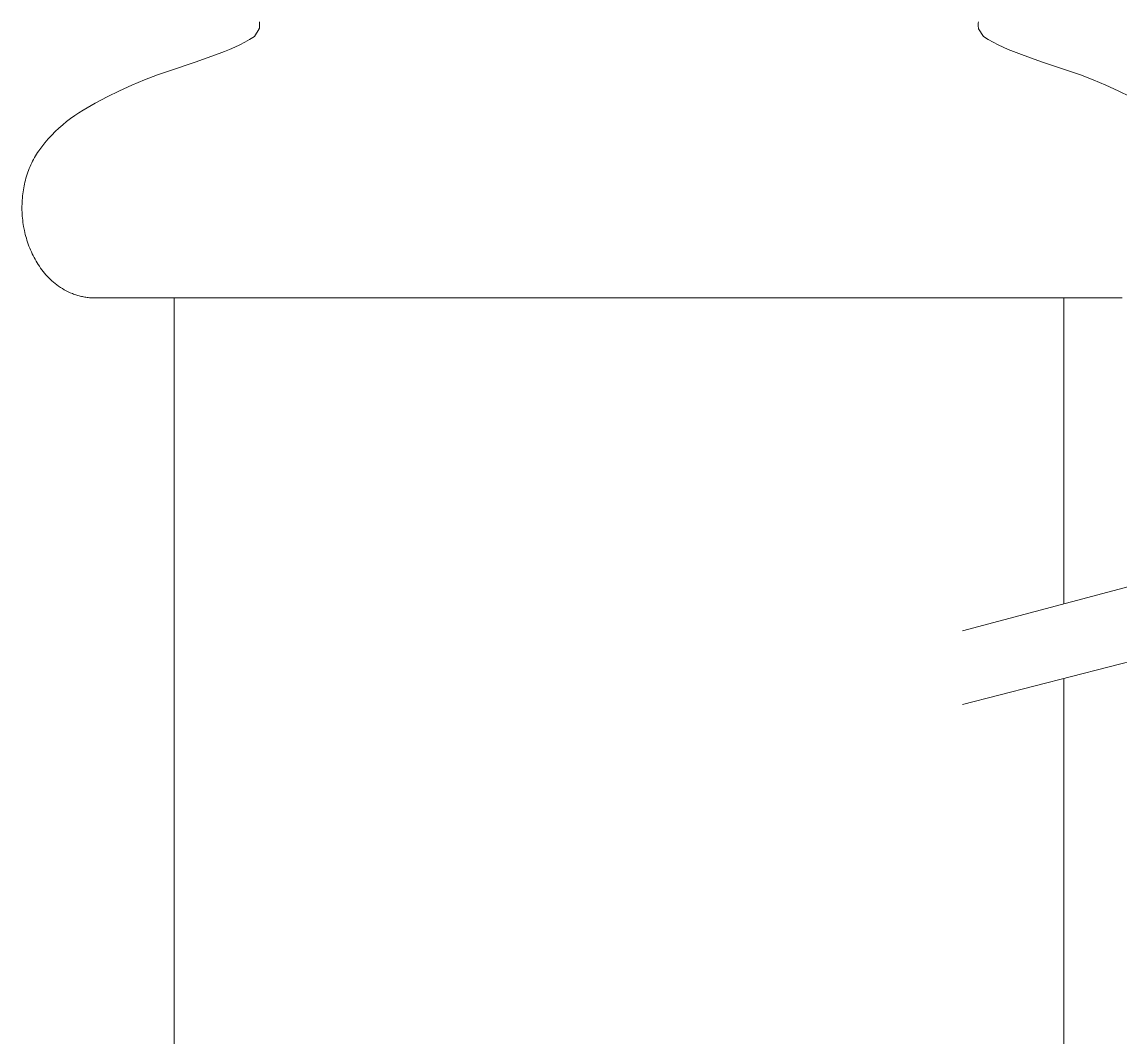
# Model space of a CAD drawing. Header units: inches. Extents: x -12 to 136, y -5 to 104.
# Drawn here: x -4.979 to -2.632, y 85.834 to 88.004 of the extents above; entities that cross this region are included whole.
import ezdxf

# ---------------------------------------------------------------- set-up
doc = ezdxf.new("R2010")
doc.units = ezdxf.units.IN
doc.layers.add('ZANO_R', color=7, linetype='Continuous', lineweight=0)

msp = doc.modelspace()

# ---------------------------------------------------------------- linework, layer by layer
at = {"layer": 'ZANO_R'}
for p, q in [((-4.48209, 87.97239), (-4.47173, 87.98879)), ((-4.47173, 87.98879), (-4.47159, 87.98937)), ((-4.47159, 87.98937), (-4.47146, 87.98996)), ((-4.47146, 87.98996), (-4.47135, 87.99055)), ((-4.47135, 87.99055), (-4.47126, 87.99114)), ((-4.471, 87.99417), (-4.47127, 88.00371)), ((-4.47126, 87.99114), (-4.47114, 87.99215)), ((-4.47114, 87.99215), (-4.47105, 87.99316)), ((-4.47105, 87.99316), (-4.471, 87.99417)), ((-2.9349, 87.99895), (-2.93494, 87.99656)), ((-2.93494, 87.99656), (-2.93491, 87.99417)), ((-2.93491, 87.99417), (-2.93486, 87.99316)), ((-2.9348, 88.00133), (-2.9349, 87.99895)), ((-2.93486, 87.99316), (-2.93477, 87.99215)), ((-2.93464, 88.00371), (-2.9348, 88.00133)), ((-2.93477, 87.99215), (-2.93465, 87.99114)), ((-2.93465, 87.99114), (-2.93456, 87.99055)), ((-2.93456, 87.99055), (-2.93445, 87.98996)), ((-2.93445, 87.98996), (-2.93432, 87.98937)), ((-2.93432, 87.98937), (-2.93418, 87.98879)), ((-2.93418, 87.98879), (-2.92382, 87.97239)), ((-4.5134, 87.95504), (-4.50279, 87.9605)), ((-4.50279, 87.9605), (-4.49235, 87.96629)), ((-4.49235, 87.96629), (-4.48209, 87.97239)), ((-2.92382, 87.97239), (-2.91356, 87.96629)), ((-2.91356, 87.96629), (-2.90312, 87.9605)), ((-2.90312, 87.9605), (-2.89251, 87.95504)), ((-4.58278, 87.92706), (-4.55737, 87.93652)), ((-4.55737, 87.93652), (-4.54617, 87.94064)), ((-4.54617, 87.94064), (-4.5351, 87.94511)), ((-4.5351, 87.94511), (-4.52417, 87.94991)), ((-4.52417, 87.94991), (-4.5134, 87.95504)), ((-2.89251, 87.95504), (-2.88174, 87.94991)), ((-2.88174, 87.94991), (-2.87081, 87.94511)), ((-2.87081, 87.94511), (-2.85974, 87.94064)), ((-2.85974, 87.94064), (-2.84854, 87.93652)), ((-2.84854, 87.93652), (-2.82313, 87.92706)), ((-4.66142, 87.89999), (-4.60837, 87.9181)), ((-4.60837, 87.9181), (-4.58278, 87.92706)), ((-2.82313, 87.92706), (-2.79754, 87.9181)), ((-2.79754, 87.9181), (-2.74449, 87.89999)), ((-4.71657, 87.8802), (-4.68916, 87.89055)), ((-4.68916, 87.89055), (-4.66142, 87.89999)), ((-2.74449, 87.89999), (-2.71675, 87.89055)), ((-2.71675, 87.89055), (-2.68934, 87.8802)), ((-4.7703, 87.85681), (-4.74363, 87.86894)), ((-4.74363, 87.86894), (-4.71657, 87.8802)), ((-2.68934, 87.8802), (-2.66228, 87.86894)), ((-2.66228, 87.86894), (-2.63561, 87.85681)), ((-4.82236, 87.82992), (-4.79655, 87.84379)), ((-4.79655, 87.84379), (-4.7703, 87.85681)), ((-2.63561, 87.85681), (-2.60936, 87.84379)), ((-4.8477, 87.81521), (-4.82236, 87.82992)), ((-4.88333, 87.79075), (-4.87474, 87.79732)), ((-4.87474, 87.79732), (-4.86593, 87.80359)), ((-4.86593, 87.80359), (-4.85692, 87.80956)), ((-4.85692, 87.80956), (-4.8477, 87.81521)), ((-4.90766, 87.76932), (-4.8998, 87.77674)), ((-4.8998, 87.77674), (-4.89168, 87.78388)), ((-4.89168, 87.78388), (-4.88333, 87.79075)), ((-4.92967, 87.74551), (-4.92261, 87.7537)), ((-4.92261, 87.7537), (-4.91527, 87.76164)), ((-4.91527, 87.76164), (-4.90766, 87.76932)), ((-4.94761, 87.72121), (-4.94531, 87.72485)), ((-4.94531, 87.72485), (-4.94293, 87.72844)), ((-4.94293, 87.72844), (-4.93645, 87.73709)), ((-4.93645, 87.73709), (-4.92967, 87.74551)), ((-4.95976, 87.69842), (-4.95793, 87.70232)), ((-4.95793, 87.70232), (-4.95603, 87.70618)), ((-4.95603, 87.70618), (-4.95404, 87.71)), ((-4.95404, 87.71), (-4.95198, 87.71378)), ((-4.95198, 87.71378), (-4.94983, 87.71752)), ((-4.94983, 87.71752), (-4.94761, 87.72121)), ((-4.96891, 87.67415), (-4.96758, 87.67827)), ((-4.96758, 87.67827), (-4.96618, 87.68237)), ((-4.96618, 87.68237), (-4.96469, 87.68644)), ((-4.96469, 87.68644), (-4.96312, 87.69047)), ((-4.96312, 87.69047), (-4.96148, 87.69446)), ((-4.96148, 87.69446), (-4.95976, 87.69842)), ((-4.97428, 87.65315), (-4.97338, 87.65738)), ((-4.97338, 87.65738), (-4.97238, 87.66161)), ((-4.97238, 87.66161), (-4.97131, 87.66581)), ((-4.97131, 87.66581), (-4.97015, 87.66999)), ((-4.97015, 87.66999), (-4.96891, 87.67415)), ((-4.97792, 87.62747), (-4.97751, 87.63178)), ((-4.97751, 87.63178), (-4.97704, 87.63606)), ((-4.97704, 87.63606), (-4.97648, 87.64035)), ((-4.97648, 87.64035), (-4.97583, 87.64462)), ((-4.97583, 87.64462), (-4.9751, 87.64889)), ((-4.9751, 87.64889), (-4.97428, 87.65315)), ((-4.97877, 87.60579), (-4.97876, 87.61014)), ((-4.97876, 87.61014), (-4.97867, 87.61448)), ((-4.97867, 87.61448), (-4.9785, 87.61882)), ((-4.9785, 87.61882), (-4.97825, 87.62315)), ((-4.97825, 87.62315), (-4.97792, 87.62747)), ((-4.9787, 87.60145), (-4.97877, 87.60579)), ((-4.97855, 87.5971), (-4.9787, 87.60145)), ((-4.97832, 87.59276), (-4.97855, 87.5971)), ((-4.97801, 87.58842), (-4.97832, 87.59276)), ((-4.97762, 87.58409), (-4.97801, 87.58842)), ((-4.97716, 87.57977), (-4.97762, 87.58409)), ((-4.97661, 87.57547), (-4.97716, 87.57977)), ((-4.97598, 87.57118), (-4.97661, 87.57547)), ((-4.97528, 87.5669), (-4.97598, 87.57118)), ((-4.97365, 87.55835), (-4.97528, 87.5669)), ((-4.97271, 87.55406), (-4.97365, 87.55835)), ((-4.97168, 87.54979), (-4.97271, 87.55406)), ((-4.97057, 87.54554), (-4.97168, 87.54979)), ((-4.96938, 87.5413), (-4.97057, 87.54554)), ((-4.9681, 87.53709), (-4.96938, 87.5413)), ((-4.96674, 87.5329), (-4.9681, 87.53709)), ((-4.9653, 87.52874), (-4.96674, 87.5329)), ((-4.96377, 87.52461), (-4.9653, 87.52874)), ((-4.96217, 87.52051), (-4.96377, 87.52461)), ((-4.96048, 87.51644), (-4.96217, 87.52051)), ((-4.95872, 87.51241), (-4.96048, 87.51644)), ((-4.95687, 87.50842), (-4.95872, 87.51241)), ((-4.95495, 87.50447), (-4.95687, 87.50842)), ((-4.95296, 87.50056), (-4.95495, 87.50447)), ((-4.95089, 87.4967), (-4.95296, 87.50056)), ((-4.9487, 87.49283), (-4.95089, 87.4967)), ((-4.94641, 87.489), (-4.9487, 87.49283)), ((-4.94403, 87.48521), (-4.94641, 87.489)), ((-4.94156, 87.48147), (-4.94403, 87.48521)), ((-4.93899, 87.47778), (-4.94156, 87.48147)), ((-4.93633, 87.47414), (-4.93899, 87.47778)), ((-4.93357, 87.47057), (-4.93633, 87.47414)), ((-4.93072, 87.46706), (-4.93357, 87.47057)), ((-4.92776, 87.46362), (-4.93072, 87.46706)), ((-4.92471, 87.46025), (-4.92776, 87.46362)), ((-4.92155, 87.45696), (-4.92471, 87.46025)), ((-4.9183, 87.45375), (-4.92155, 87.45696)), ((-4.91494, 87.45062), (-4.9183, 87.45375)), ((-4.91147, 87.44758), (-4.91494, 87.45062)), ((-4.9079, 87.44463), (-4.91147, 87.44758)), ((-4.90422, 87.44177), (-4.9079, 87.44463)), ((-4.90037, 87.43897), (-4.90422, 87.44177)), ((-4.89642, 87.43629), (-4.90037, 87.43897)), ((-4.89238, 87.43375), (-4.89642, 87.43629)), ((-4.88826, 87.43134), (-4.89238, 87.43375)), ((-4.88405, 87.42908), (-4.88826, 87.43134)), ((-4.87977, 87.42696), (-4.88405, 87.42908)), ((-4.87543, 87.42499), (-4.87977, 87.42696)), ((-4.87103, 87.42317), (-4.87543, 87.42499)), ((-4.86869, 87.42229), (-4.87103, 87.42317)), ((-4.86633, 87.42144), (-4.86869, 87.42229)), ((-4.86396, 87.42064), (-4.86633, 87.42144)), ((-4.86157, 87.41988), (-4.86396, 87.42064)), ((-4.85916, 87.41917), (-4.86157, 87.41988)), ((-4.85674, 87.4185), (-4.85916, 87.41917)), ((-4.85431, 87.41787), (-4.85674, 87.4185)), ((-4.85187, 87.41729), (-4.85431, 87.41787)), ((-4.84941, 87.41675), (-4.85187, 87.41729)), ((-4.84695, 87.41626), (-4.84941, 87.41675)), ((-4.84448, 87.41581), (-4.84695, 87.41626)), ((-4.842, 87.41541), (-4.84448, 87.41581)), ((-4.83952, 87.41506), (-4.842, 87.41541)), ((-4.83703, 87.41475), (-4.83952, 87.41506)), ((-4.83454, 87.41449), (-4.83703, 87.41475)), ((-4.83205, 87.41427), (-4.83454, 87.41449)), ((-4.70683, 87.41427), (-4.83199, 87.41427)), ((-3.59339, 87.41427), (-4.70683, 87.41427)), ((-4.65375, 82.31088), (-4.65375, 87.41427)), ((-2.82206, 87.41427), (-3.59339, 87.41427)), ((-2.62718, 87.41427), (-2.82206, 87.41427)), ((-2.75216, 87.41427), (-2.75216, 86.76005)), ((-2.3265, 86.87326), (-2.96868, 86.70246)), ((-2.96868, 86.54498), (-2.28602, 86.72107)), ((-2.75216, 86.60083), (-2.75216, 84.69772))]:
    msp.add_line(p, q, dxfattribs=at)

doc.saveas('drawing.dxf')
